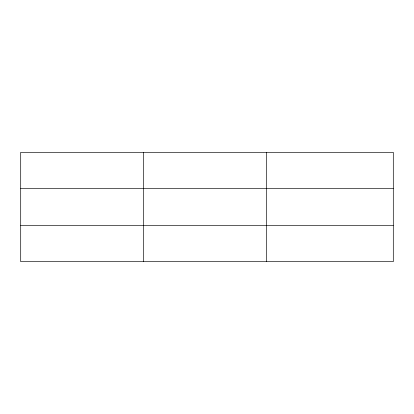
<?xml version="1.0" encoding="UTF-8"?>
<svg xmlns="http://www.w3.org/2000/svg" width="414" height="414" viewBox="0 0 414 414"><rect width="100%" height="100%" fill="white"/><g stroke="black" fill="none" stroke-linecap="round" stroke-linejoin="round"><path stroke-width="0.62" d="M143.658 261.658L143.658 152.342M266.616 261.658L266.616 152.342M393.3 225.583L393.3 261.658L20.7 261.658L20.7 152.342L393.3 152.342L393.3 225.583L20.7 225.583M20.7 188.417L393.3 188.417"/></g></svg>
